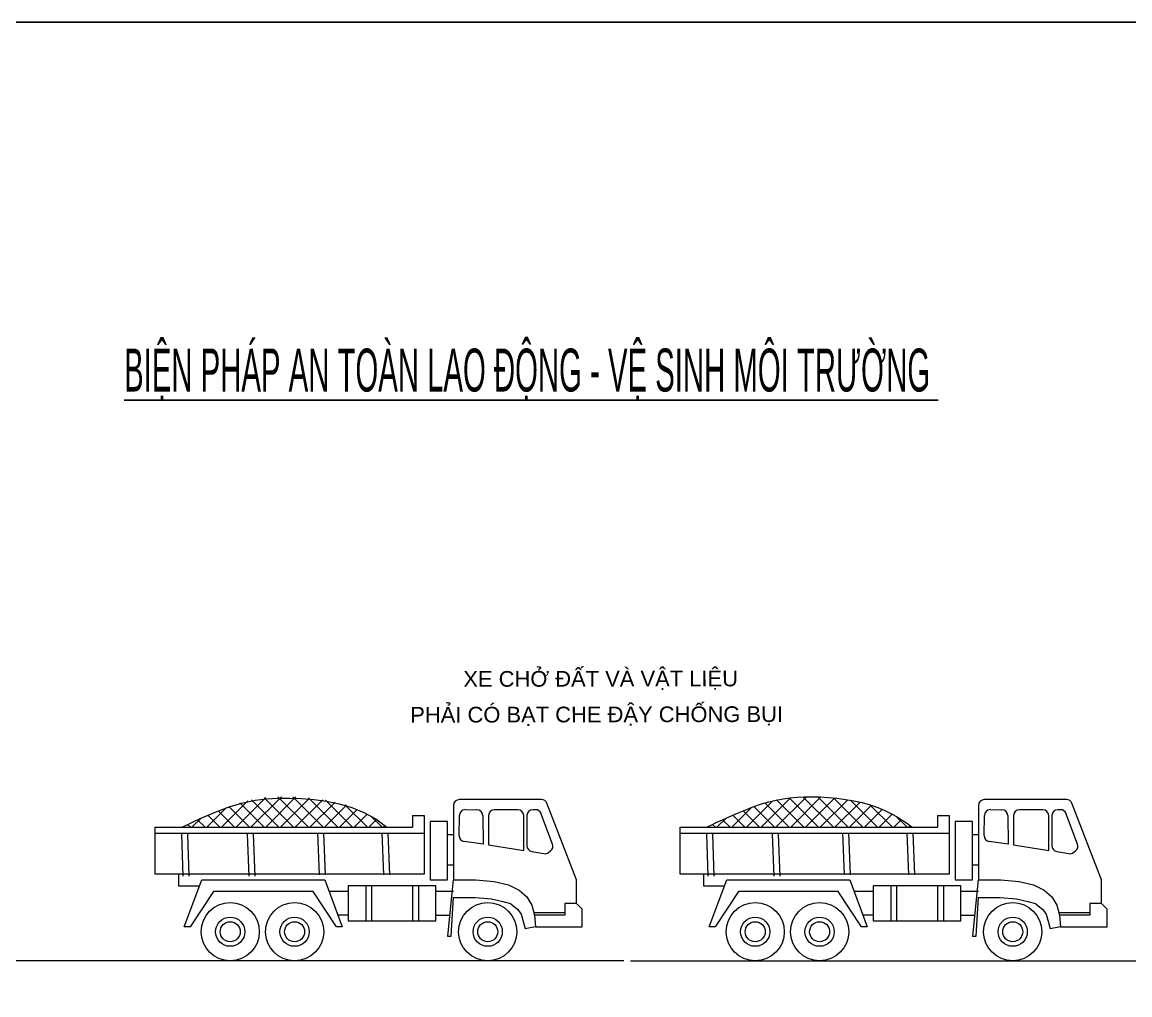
# Model space of a CAD drawing. Header units: millimetres. Extents: x -346728 to 1320345, y -537202 to -385966.
# Drawn here: x 980644 to 1011945, y -508052 to -480568 of the extents above; entities that cross this region are included whole.
import ezdxf
from ezdxf.enums import TextEntityAlignment as Align

# ---------------------------------------------------------------- set-up
doc = ezdxf.new("R2010")
doc.units = ezdxf.units.MM
doc.header["$LTSCALE"] = 100
for name, color, linetype, lineweight in [('BORDER', 3, 'Continuous', 15), ('NET-MANH', 153, 'Continuous', 15), ('TEXT', 8, 'Continuous', 25)]:
    doc.layers.add(name, color=color, linetype=linetype, lineweight=lineweight)
doc.layers.add('KT', color=4, linetype='Continuous')
doc.layers.add('manh', color=4, linetype='Continuous')
doc.styles.add('l1', font='VHAVAN.TTF', dxfattribs={"width": 0.8})
doc.styles.add('VnArialH', font='VHARIAL.TTF')

# ---------------------------------------------------------------- blocks, each defined once
blk = doc.blocks.new('LVL-KHUNGTEN')
blk.add_lwpolyline([(61073, 41093), (119124, 41093), (119124, 62), (61073, 62)], close=True)
at = {"layer": 'DEFPOINTS'}
blk.add_line((61073, 41093), (119124, 41093), dxfattribs=at)

msp = doc.modelspace()

# ---------------------------------------------------------------- hatches: boundary and pattern name
at = {"layer": 'NET-MANH'}
h = msp.add_hatch(dxfattribs=at)
h.set_pattern_fill('ANSI37', color=256, scale=92.805293, style=0)
h.set_pattern_definition([(45, (1101515.34, -415829.98), (-208.3538, 208.3538), []), (135, (1101515.34, -415829.98), (-208.3538, -208.3538), [])])
h.paths.add_polyline_path([(1005793.2, -503316.6), (1005772.4, -503299.6), (1005717.2, -503256.7), (1005630.5, -503193.2), (1005515.2, -503114.7), (1005374.2, -503026.5), (1005210.2, -502934), (1005026.3, -502842.7), (1004825.1, -502757.8), (1004609.7, -502684), (1004383.3, -502621.5), (1004148.9, -502569.9), (1003909.8, -502528.4), (1003669.3, -502496.6), (1003430.4, -502473.8), (1003196.5, -502459.5), (1002970.6, -502453.1), (1002755, -502454.2), (1002547.9, -502463.5), (1002346.2, -502481.6), (1002147.1, -502509.4), (1001947.6, -502547.6), (1001745, -502597.1), (1001536.1, -502658.7), (1001318.2, -502733), (1001090.5, -502819.9), (1000860.6, -502914.6), (1000638.5, -503011.1), (1000433.8, -503103.6), (1000256.5, -503186.3), (1000116.4, -503253.3), (1000023.4, -503298.7), (999987.2, -503316.6)])

# ---------------------------------------------------------------- linework, layer by layer
at = {"layer": 'BORDER'}
for p, q in [((997645.8, -507090.9, 3634), (964939.5, -507090.9, 3634)), ((997832.4, -507090.9, 3634), (1012869.9, -507090.9, 3634))]:
    msp.add_line(p, q, dxfattribs=at)
at = {"layer": 'manh', "color": 0}
for p, q in [((986275.4, -503316.6, 3634), (987022.5, -502569.5, 3634)), ((986692.2, -503316.6, 3634), (987528.8, -502480, 3634)), ((987481.6, -503316.6, 3634), (986795.7, -502630.7, 3634)), ((987108.9, -503316.6, 3634), (987971.5, -502454, 3634)), ((987898.3, -503316.6, 3634), (987126.6, -502544.9, 3634)), ((988315, -503316.6, 3634), (987483.8, -502485.3, 3634)), ((987525.6, -503316.6, 3634), (988381.4, -502460.8, 3634)), ((988731.8, -503316.6, 3634), (987871.5, -502456.4, 3634)), ((987942.3, -503316.6, 3634), (988768.5, -502490.3, 3634)), ((989148.5, -503316.6, 3634), (988289.3, -502457.5, 3634)), ((988359, -503316.6, 3634), (989136.5, -502539.1, 3634)), ((989565.2, -503316.6, 3634), (988735.8, -502487.2, 3634)), ((988775.7, -503316.6, 3634), (989484.7, -502607.6, 3634)), ((989981.9, -503316.6, 3634), (989218.7, -502553.4, 3634)), ((990398.6, -503316.6, 3634), (989762.7, -502680.8, 3634)), ((985858.7, -503316.6, 3634), (986417.3, -502758.1, 3634)), ((986231.5, -503316.6, 3634), (985888.8, -502973.9, 3634)), ((986648.2, -503316.6, 3634), (986181.8, -502850.2, 3634)), ((987064.9, -503316.6, 3634), (986481.8, -502733.5, 3634)), ((989192.4, -503316.6, 3634), (989812.1, -502696.9, 3634)), ((989609.1, -503316.6, 3634), (990115.1, -502810.7, 3634)), ((990025.8, -503316.6, 3634), (990396.3, -502946.1, 3634)), ((990815.3, -503316.6, 3634), (990507.5, -503008.8, 3634)), ((985398.1, -503316.6, 3634), (985317.4, -503236, 3634)), ((985442, -503316.6, 3634), (985701.7, -503057, 3634)), ((985814.8, -503316.6, 3634), (985600.8, -503102.6, 3634)), ((990442.5, -503316.6, 3634), (990658.1, -503101.1, 3634)), ((990859.2, -503316.6, 3634), (990902.8, -503273, 3634))]:
    msp.add_line(p, q, dxfattribs=at)
at = {"layer": 'NET-MANH'}
for p, q in [((986526.1, -502731.2, 3525), (986891.1, -502626.3, 3525)), ((986891.1, -502626.3, 3525), (987229.8, -502555.8, 3525)), ((987229.8, -502555.8, 3525), (987552.8, -502513.8, 3525)), ((987552.8, -502513.8, 3525), (987871.1, -502494.6, 3525)), ((987871.1, -502494.6, 3525), (988195.6, -502492.1, 3525)), ((988195.6, -502492.1, 3525), (988534.3, -502502.4, 3525)), ((988534.3, -502502.4, 3525), (988884.9, -502528.8, 3525)), ((988884.9, -502528.8, 3525), (989242.2, -502576.4, 3525)), ((989242.2, -502576.4, 3525), (989601.1, -502650.2, 3525)), ((989601.1, -502650.2, 3525), (989956.5, -502755.5, 3525)), ((995318.8, -502534.6, 3634), (992998, -502534.6, 3634)), ((996305.6, -504805, 3634), (995473.1, -502640.6, 3634)), ((1001318.2, -502733, 3525), (1001536.1, -502658.7, 3525)), ((1001536.1, -502658.7, 3525), (1001745, -502597.1, 3525)), ((1001745, -502597.1, 3525), (1001947.6, -502547.6, 3525)), ((1001947.6, -502547.6, 3525), (1002147.1, -502509.4, 3525)), ((1002147.1, -502509.4, 3525), (1002346.2, -502481.6, 3525)), ((1002346.2, -502481.6, 3525), (1002547.9, -502463.5, 3525)), ((1002547.9, -502463.5, 3525), (1002755, -502454.2, 3525)), ((1002755, -502454.2, 3525), (1002970.6, -502453.1, 3525)), ((1002970.6, -502453.1, 3525), (1003196.5, -502459.5, 3525)), ((1003196.5, -502459.5, 3525), (1003430.4, -502473.8, 3525)), ((1003430.4, -502473.8, 3525), (1003669.3, -502496.6, 3525)), ((1003669.3, -502496.6, 3525), (1003909.8, -502528.4, 3525)), ((1003909.8, -502528.4, 3525), (1004148.9, -502569.9, 3525)), ((1004148.9, -502569.9, 3525), (1004383.3, -502621.5, 3525)), ((1004383.3, -502621.5, 3525), (1004609.7, -502684, 3525)), ((1004609.7, -502684, 3525), (1004825.1, -502757.8, 3525)), ((1010154.1, -502534.6, 3634), (1007833.3, -502534.6, 3634)), ((1011140.9, -504805, 3634), (1010308.4, -502640.6, 3634)), ((985673.3, -503067.5, 3525), (986123.7, -502876.3, 3525)), ((986123.7, -502876.3, 3525), (986526.1, -502731.2, 3525)), ((989956.5, -502755.5, 3525), (990303.3, -502897.2, 3525)), ((990303.3, -502897.2, 3525), (990636.4, -503080.6, 3525)), ((991675, -502985.9, 3634), (992005.7, -502985.9, 3634)), ((991675, -502985.9, 3634), (991675, -503316.6, 3634)), ((992005.7, -502985.9, 3634), (992005.7, -504639.6, 3634)), ((992832.6, -502700, 3634), (992832.6, -504805, 3634)), ((992991.1, -503553.8, 3634), (992999.4, -502982.3, 3634)), ((993165.2, -502819.3, 3634), (993495.8, -502820.1, 3634)), ((993660.8, -502984.2, 3634), (993666.9, -503790.4, 3634)), ((993824.9, -502985.9, 3634), (993824.9, -503812.8, 3634)), ((994651.8, -502820.5, 3634), (993990.3, -502820.5, 3634)), ((994817.2, -503978.1, 3634), (994817.2, -502985.9, 3634)), ((994907.7, -502985.9, 3634), (994907.7, -503837.9, 3634)), ((995152.6, -502820.5, 3634), (995073.1, -502820.5, 3634)), ((995632.4, -503790.4, 3634), (995302, -502915, 3634)), ((1000638.5, -503011.1, 3525), (1000860.6, -502914.6, 3525)), ((1000860.6, -502914.6, 3525), (1001090.5, -502819.9, 3525)), ((1001090.5, -502819.9, 3525), (1001318.2, -502733, 3525)), ((1004825.1, -502757.8, 3525), (1005026.3, -502842.7, 3525)), ((1005026.3, -502842.7, 3525), (1005210.2, -502934, 3525)), ((1005210.2, -502934, 3525), (1005374.2, -503026.5, 3525)), ((1006510.3, -502985.9, 3634), (1006510.3, -503316.6, 3634)), ((1006510.3, -502985.9, 3634), (1006841, -502985.9, 3634)), ((1006841, -502985.9, 3634), (1006841, -504639.6, 3634)), ((1007667.9, -502700, 3634), (1007667.9, -504805, 3634)), ((1007826.4, -503553.8, 3634), (1007834.7, -502982.3, 3634)), ((1008000.5, -502819.3, 3634), (1008331.1, -502820.1, 3634)), ((1008496.1, -502984.2, 3634), (1008502.3, -503790.4, 3634)), ((1008660.2, -502985.9, 3634), (1008660.2, -503812.8, 3634)), ((1009487.1, -502820.5, 3634), (1008825.6, -502820.5, 3634)), ((1009652.5, -503978.1, 3634), (1009652.5, -502985.9, 3634)), ((1009743, -502985.9, 3634), (1009743, -503837.9, 3634)), ((1009987.9, -502820.5, 3634), (1009908.4, -502820.5, 3634)), ((1010467.7, -503790.4, 3634), (1010137.4, -502915, 3634)), ((984398.3, -503316.6, 3634), (991675, -503316.6, 3634)), ((984398.3, -504639.6, 3634), (984398.3, -503316.6, 3634)), ((985163.8, -503310.6, 3525), (985673.3, -503067.5, 3525)), ((990636.4, -503080.6, 3525), (990950.7, -503310.6, 3525)), ((992171.1, -503151.2, 3634), (992171.1, -504805, 3634)), ((992667.2, -503151.2, 3634), (992171.1, -503151.2, 3634)), ((992667.2, -504805, 3634), (992667.2, -503151.2, 3634)), ((999233.6, -503316.6, 3634), (1006510.3, -503316.6, 3634)), ((999233.6, -504639.6, 3634), (999233.6, -503316.6, 3634)), ((999987.2, -503316.6, 3525), (1000023.4, -503298.7, 3525)), ((1000023.4, -503298.7, 3525), (1000116.4, -503253.3, 3525)), ((1000116.4, -503253.3, 3525), (1000256.5, -503186.3, 3525)), ((1000256.5, -503186.3, 3525), (1000433.8, -503103.6, 3525)), ((1000433.8, -503103.6, 3525), (1000638.5, -503011.1, 3525)), ((1005374.2, -503026.5, 3525), (1005515.2, -503114.7, 3525)), ((1005515.2, -503114.7, 3525), (1005630.5, -503193.2, 3525)), ((1005630.5, -503193.2, 3525), (1005717.2, -503256.7, 3525)), ((1005717.2, -503256.7, 3525), (1005772.4, -503299.6, 3525)), ((1005772.4, -503299.6, 3525), (1005793.2, -503316.6, 3525)), ((1007502.6, -503151.2, 3634), (1007006.4, -503151.2, 3634)), ((1007006.4, -503151.2, 3634), (1007006.4, -504805, 3634)), ((1007502.6, -504805, 3634), (1007502.6, -503151.2, 3634)), ((984398.3, -503482, 3634), (992005.7, -503482, 3634)), ((985145.8, -503515.6, 3634), (985188.1, -504698.8, 3634)), ((985315, -503515.6, 3634), (985357.3, -504698.8, 3634)), ((987006.4, -503515.6, 3634), (987048.7, -504698.8, 3634)), ((987175.6, -503515.6, 3634), (987217.8, -504698.8, 3634)), ((988993.9, -503473.3, 3634), (989036.1, -504656.6, 3634)), ((989163, -503473.3, 3634), (989205.3, -504656.6, 3634)), ((990812.2, -503473.3, 3634), (990854.4, -504656.6, 3634)), ((990981.3, -503473.3, 3634), (991023.6, -504656.6, 3634)), ((992829.7, -503529.3, 3634), (992664.6, -503529.3, 3634)), ((999233.6, -503482, 3634), (1006841, -503482, 3634)), ((999981.1, -503515.6, 3634), (1000023.4, -504698.8, 3634)), ((1000150.3, -503515.6, 3634), (1000192.6, -504698.8, 3634)), ((1001841.7, -503515.6, 3634), (1001884, -504698.8, 3634)), ((1002010.9, -503515.6, 3634), (1002053.2, -504698.8, 3634)), ((1003829.2, -503473.3, 3634), (1003871.5, -504656.6, 3634)), ((1003998.3, -503473.3, 3634), (1004040.6, -504656.6, 3634)), ((1005647.5, -503473.3, 3634), (1005689.8, -504656.6, 3634)), ((1005816.6, -503473.3, 3634), (1005858.9, -504656.6, 3634)), ((1007665, -503529.3, 3634), (1007500, -503529.3, 3634)), ((993666.9, -503790.4, 3634), (993134.8, -503720.2, 3634)), ((993824.9, -503812.8, 3634), (994817.2, -503978.1, 3634)), ((1008502.3, -503790.4, 3634), (1007970.2, -503720.2, 3634)), ((1008660.2, -503812.8, 3634), (1009652.5, -503978.1, 3634)), ((995050.6, -504001.7, 3634), (995390.1, -504062.3, 3634)), ((995513, -504029.8, 3634), (995578.1, -503980.1, 3634)), ((1009885.9, -504001.7, 3634), (1010225.4, -504062.3, 3634)), ((1010348.3, -504029.8, 3634), (1010413.4, -503980.1, 3634)), ((992829.7, -504387.2, 3634), (992664.6, -504387.2, 3634)), ((1007665, -504387.2, 3634), (1007500, -504387.2, 3634)), ((992005.7, -504639.6, 3634), (984398.3, -504639.6, 3634)), ((985059.8, -504639.6, 3634), (985059.8, -504970.4, 3634)), ((985225.2, -506128.1, 3634), (985721.3, -504805, 3634)), ((985721.3, -504805, 3634), (989194.3, -504805, 3634)), ((989194.3, -504805, 3634), (989690.4, -506128.1, 3634)), ((992171.1, -504805, 3634), (992667.2, -504805, 3634)), ((992827.9, -504802.1, 3634), (992666, -506396.2, 3634)), ((992832.6, -504805, 3525), (993466.3, -504801.4, 3525)), ((993466.3, -504801.4, 3525), (993979.5, -504848.9, 3525)), ((993979.5, -504848.9, 3525), (994383.4, -504946.2, 3525)), ((996305.6, -505466.5, 3634), (996305.6, -504805, 3634)), ((1006841, -504639.6, 3634), (999233.6, -504639.6, 3634)), ((999895.1, -504639.6, 3634), (999895.1, -504970.4, 3634)), ((1000060.5, -506128.1, 3634), (1000556.6, -504805, 3634)), ((1000556.6, -504805, 3634), (1004029.6, -504805, 3634)), ((1004029.6, -504805, 3634), (1004525.7, -506128.1, 3634)), ((1007006.4, -504805, 3634), (1007502.6, -504805, 3634)), ((1007663.2, -504802.1, 3634), (1007501.3, -506396.2, 3634)), ((1007667.9, -504805, 3525), (1008301.6, -504801.4, 3525)), ((1008301.6, -504801.4, 3525), (1008814.8, -504848.9, 3525)), ((1008814.8, -504848.9, 3525), (1009218.7, -504946.2, 3525)), ((1011140.9, -505466.5, 3634), (1011140.9, -504805, 3634)), ((985059.8, -504970.4, 3634), (985659.3, -504970.4, 3634)), ((986052.1, -505135.8, 3634), (985390.6, -506128.1, 3634)), ((988863.5, -505135.8, 3634), (986052.1, -505135.8, 3634)), ((989525, -506128.1, 3634), (988863.5, -505135.8, 3634)), ((989855.8, -505135.8, 3634), (989318.3, -505135.8, 3634)), ((989855.8, -504970.4, 3634), (989855.8, -505962.7, 3634)), ((992336.5, -504970.4, 3634), (989855.8, -504970.4, 3634)), ((990351.9, -504970.4, 3634), (990351.9, -505962.7, 3634)), ((990517.3, -504970.4, 3634), (990517.3, -505962.7, 3634)), ((991675, -504970.4, 3634), (991675, -505962.7, 3634)), ((991840.3, -504970.4, 3634), (991840.3, -505962.7, 3634)), ((992336.5, -505962.7, 3634), (992336.5, -504970.4, 3634)), ((992832.6, -505135.8, 3634), (992336.5, -505135.8, 3634)), ((994383.4, -504946.2, 3525), (994688.9, -505091.8, 3525)), ((994688.9, -505091.8, 3525), (994907.1, -505284.2, 3525)), ((999895.1, -504970.4, 3634), (1000494.6, -504970.4, 3634)), ((1000887.4, -505135.8, 3634), (1000225.9, -506128.1, 3634)), ((1003698.8, -505135.8, 3634), (1000887.4, -505135.8, 3634)), ((1004360.4, -506128.1, 3634), (1003698.8, -505135.8, 3634)), ((1004691.1, -505135.8, 3634), (1004153.6, -505135.8, 3634)), ((1004691.1, -504970.4, 3634), (1004691.1, -505962.7, 3634)), ((1007171.8, -504970.4, 3634), (1004691.1, -504970.4, 3634)), ((1005187.3, -504970.4, 3634), (1005187.3, -505962.7, 3634)), ((1005352.6, -504970.4, 3634), (1005352.6, -505962.7, 3634)), ((1006510.3, -504970.4, 3634), (1006510.3, -505962.7, 3634)), ((1006675.7, -504970.4, 3634), (1006675.7, -505962.7, 3634)), ((1007171.8, -505962.7, 3634), (1007171.8, -504970.4, 3634)), ((1007667.9, -505135.8, 3634), (1007171.8, -505135.8, 3634)), ((1009218.7, -504946.2, 3525), (1009524.2, -505091.8, 3525)), ((1009524.2, -505091.8, 3525), (1009742.4, -505284.2, 3525)), ((992763.1, -506396.2, 3634), (992836, -505295.7, 3634)), ((992835.7, -505301.2, 3525), (993446, -505297.3, 3525)), ((993446, -505297.3, 3525), (993902.7, -505337.6, 3525)), ((993902.7, -505337.6, 3525), (994228, -505411, 3525)), ((994228, -505411, 3525), (994439.3, -505473.7, 3525)), ((994439.3, -505473.7, 3525), (994520.2, -505538.5, 3525)), ((994907.1, -505284.2, 3525), (995049, -505522, 3525)), ((996305.6, -505466.5, 3634), (995974.8, -505466.5, 3634)), ((995974.8, -505466.5, 3634), (995974.8, -505797.3, 3634)), ((996471, -505631.9, 3634), (996305.6, -505466.5, 3634)), ((1007598.5, -506396.2, 3634), (1007671.3, -505295.7, 3634)), ((1007671, -505301.2, 3525), (1008281.3, -505297.3, 3525)), ((1008281.3, -505297.3, 3525), (1008738.1, -505337.6, 3525)), ((1008738.1, -505337.6, 3525), (1009063.3, -505411, 3525)), ((1009063.3, -505411, 3525), (1009274.6, -505473.7, 3525)), ((1009274.6, -505473.7, 3525), (1009355.5, -505538.5, 3525)), ((1009742.4, -505284.2, 3525), (1009884.3, -505522, 3525)), ((1011140.9, -505466.5, 3634), (1010810.1, -505466.5, 3634)), ((1010810.1, -505466.5, 3634), (1010810.1, -505797.3, 3634)), ((1011306.3, -505631.9, 3634), (1011140.9, -505466.5, 3634)), ((989855.8, -505797.3, 3634), (989566.4, -505797.3, 3634)), ((992336.5, -505797.3, 3634), (992726.8, -505797.3, 3634)), ((994520.2, -505538.5, 3525), (994641.7, -505627.5, 3525)), ((994641.7, -505627.5, 3525), (994747, -505773.1, 3525)), ((994747, -505773.1, 3525), (994860.3, -506181.3, 3525)), ((995049, -505522, 3525), (995125.6, -505803.8, 3525)), ((995125.6, -505803.8, 3525), (995147.9, -506128.1, 3525)), ((995974.8, -505738.1, 3634), (995126.7, -505738.1, 3634)), ((995974.8, -505797.3, 3634), (995134.2, -505797.3, 3634)), ((996471, -506128.1, 3634), (996471, -505631.9, 3634)), ((1004691.1, -505797.3, 3634), (1004401.7, -505797.3, 3634)), ((1007171.8, -505797.3, 3634), (1007562.1, -505797.3, 3634)), ((1009355.5, -505538.5, 3525), (1009477, -505627.5, 3525)), ((1009477, -505627.5, 3525), (1009582.3, -505773.1, 3525)), ((1009582.3, -505773.1, 3525), (1009695.6, -506181.3, 3525)), ((1009884.3, -505522, 3525), (1009960.9, -505803.8, 3525)), ((1009960.9, -505803.8, 3525), (1009983.2, -506128.1, 3525)), ((1010810.1, -505738.1, 3634), (1009962, -505738.1, 3634)), ((1010810.1, -505797.3, 3634), (1009969.5, -505797.3, 3634)), ((1011306.3, -506128.1, 3634), (1011306.3, -505631.9, 3634)), ((985390.6, -506128.1, 3634), (985225.2, -506128.1, 3634)), ((989690.4, -506128.1, 3634), (989525, -506128.1, 3634)), ((989855.8, -505962.7, 3634), (992336.5, -505962.7, 3634)), ((994860.3, -506173.2, 3634), (995151.8, -506124.6, 3634)), ((995147.9, -506128.1, 3634), (996471, -506128.1, 3634)), ((1000225.9, -506128.1, 3634), (1000060.5, -506128.1, 3634)), ((1004525.7, -506128.1, 3634), (1004360.4, -506128.1, 3634)), ((1004691.1, -505962.7, 3634), (1007171.8, -505962.7, 3634)), ((1009695.6, -506173.2, 3634), (1009987.1, -506124.6, 3634)), ((1009983.2, -506128.1, 3634), (1011306.3, -506128.1, 3634)), ((992666, -506396.2, 3634), (992763.1, -506396.2, 3634)), ((1007501.3, -506396.2, 3634), (1007598.5, -506396.2, 3634))]:
    msp.add_line(p, q, dxfattribs=at)
for centre, radius in [((986523.6, -506268.3, 3634), 822.6), ((988342.8, -506268.3, 3634), 822.6), ((993800.3, -506268.3, 3634), 822.6), ((1001359, -506268.3, 3634), 822.6), ((1003178.1, -506268.3, 3634), 822.6), ((1008635.6, -506268.3, 3634), 822.6), ((986523.6, -506268.3, 3634), 412.5), ((986523.6, -506268.3, 3634), 283.6), ((988342.8, -506268.3, 3634), 412.5), ((988342.8, -506268.3, 3634), 283.6), ((993800.3, -506268.3, 3634), 412.5), ((993800.3, -506268.3, 3634), 283.6), ((1001359, -506268.3, 3634), 412.5), ((1001359, -506268.3, 3634), 283.6), ((1003178.1, -506268.3, 3634), 412.5), ((1003178.1, -506268.3, 3634), 283.6), ((1008635.6, -506268.3, 3634), 412.5), ((1008635.6, -506268.3, 3634), 283.6)]:
    msp.add_circle(centre, radius, dxfattribs=at)
for centre, start, end in [((992998, -502700, 3634), 90, 180), ((995318.8, -502700, 3634), 21.03751, 90), ((1007833.3, -502700, 3634), 90, 180), ((1010154.1, -502700, 3634), 21.03751, 90), ((993164.8, -502984.7, 3634), 89.8608, 179.16914), ((993495.4, -502985.5, 3634), 0.43833, 89.8608), ((993990.3, -502985.9, 3634), 90, 180), ((994651.8, -502985.9, 3634), 0, 90), ((995073.1, -502985.9, 3634), 90, 180), ((995152.6, -502985.9, 3634), 20.64245, 90), ((1008000.1, -502984.7, 3634), 89.8608, 179.16914), ((1008330.7, -502985.5, 3634), 0.43833, 89.8608), ((1008825.6, -502985.9, 3634), 90, 180), ((1009487.1, -502985.9, 3634), 0, 90), ((1009908.4, -502985.9, 3634), 90, 180), ((1009987.9, -502985.9, 3634), 20.64245, 90), ((993156.5, -503556.2, 3634), 179.16914, 262.48111), ((1007991.8, -503556.2, 3634), 179.16914, 262.48111), ((995073.1, -503837.9, 3634), 180, 262.18982), ((995477.7, -503848.7, 3634), 307.38692, 20.64245), ((1009908.4, -503837.9, 3634), 180, 262.18982), ((1010313, -503848.7, 3634), 307.38692, 20.64245), ((995412.6, -503898.4, 3634), 262.18982, 307.38692), ((1010247.9, -503898.4, 3634), 262.18982, 307.38692)]:
    msp.add_arc(centre, 165.4, start, end, dxfattribs=at)

# ---------------------------------------------------------------- block references
at = {"xscale": 1.339663568069227, "yscale": 1.339663568069227, "zscale": 1.339663568069227}
msp.add_blockref('LVL-KHUNGTEN', (877621.8, -535618.7, -881.1), dxfattribs=at)

# ---------------------------------------------------------------- texts
at = {"layer": 'KT', "color": 170, "style": 'VnArialH'}
for s, p in [('XE CHë §ÊT Vµ VËT LIÖU', (993111.1, -499348.4, 3634)), ('PH¶I Cã B¹T CHE §ËY CHèNG BôI', (991610.7, -500360.7, 3634))]:
    msp.add_text(s, height=443.553, rotation=0.10721, dxfattribs=at).set_placement(p)
at = {"layer": 'TEXT', "color": 170, "ltscale": 0.2, "style": 'l1', "width": 0.514526}
msp.add_text('%%UbiÖn ph¸p an toµn lao ®éng - vÖ sinh m«i tr\xadêng ', height=1213.276, dxfattribs=at).set_placement((983524.8, -491004.5, -881.1), (1006533, -491004.5, -881.1), align=Align.FIT)

doc.saveas('drawing.dxf')
